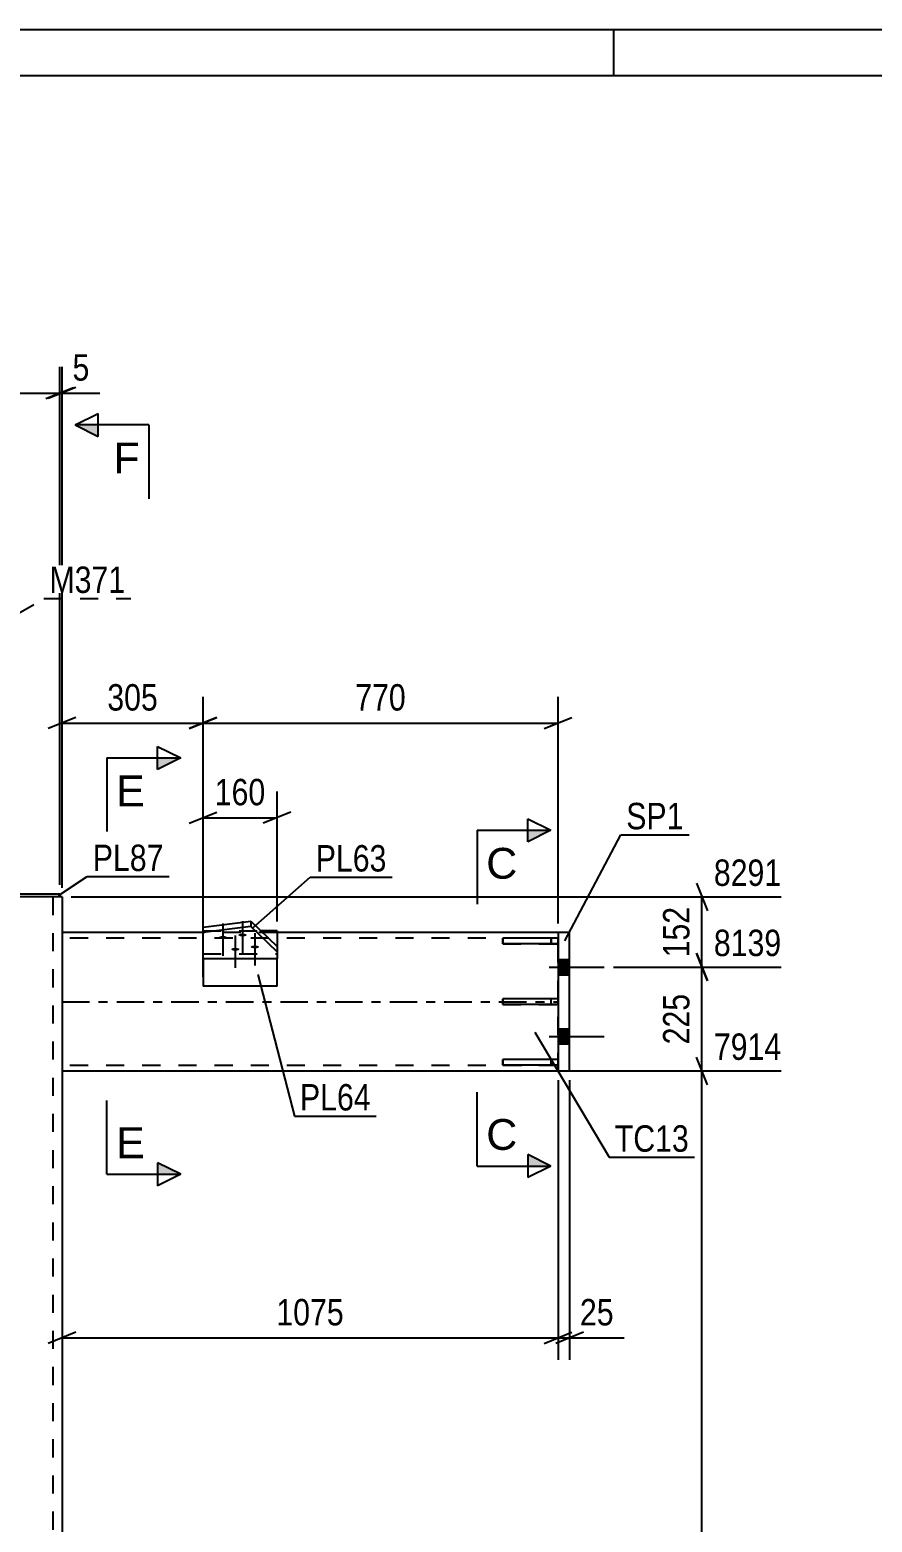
# Model space of a CAD drawing. Header units: millimetres. Extents: x 0 to 841, y 0 to 594.
# Drawn here: x 147.7 to 239, y 432.2 to 594 of the extents above; entities that cross this region are included whole.
import ezdxf

# ---------------------------------------------------------------- set-up
doc = ezdxf.new("R2010")
doc.units = ezdxf.units.MM
doc.linetypes.add('DXK_LINE_DOT2', pattern=[3.9198, 1.9599, -1.9599])
doc.linetypes.add('DXK_LINE_DOT3', pattern=[5.9187, 2.979, -0.9799, 0.9799, -0.9799])
doc.styles.add('Arial', font='ARIAL.TTF', dxfattribs={"height": 0.2})
doc.styles.add('Arial Narrow', font='ARIALN.TTF', dxfattribs={"height": 0.2})

# ---------------------------------------------------------------- blocks, each defined once
blk = doc.blocks.new('Unknown-682121983-1161')
at = {"color": 5, "linetype": 'Continuous'}
for p, q in [((841, 594), (0, 594)), ((211, 589), (211, 594)), ((836, 589), (5, 589))]:
    blk.add_line(p, q, dxfattribs=at)
blk = doc.blocks.new('Part-682121983-5999 - 5917')
at = {"color": 2, "linetype": 'Continuous'}
for p, q in [((126.44, 500.29), (134.95, 500.29)), ((126.44, 500.29), (126.44, 499.99)), ((126.44, 499.99), (127.28, 499.99)), ((150.94, 500.29), (142.45, 500.29)), ((150.94, 499.99), (150.11, 499.99)), ((150.94, 500.29), (150.94, 499.99))]:
    blk.add_line(p, q, dxfattribs=at)
at = {"color": 7, "linetype": 'DXK_LINE_DOT2'}
for p, q in [((150.11, 499.99), (127.28, 499.99)), ((142.45, 500.29), (134.95, 500.29))]:
    blk.add_line(p, q, dxfattribs=at)
blk = doc.blocks.new('Part-682121983-5923 - 5917')
at = {"color": 2, "linetype": 'Continuous'}
for p, q in [((166.47, 496.13), (151.19, 496.13)), ((204.96, 496.13), (174.49, 496.13)), ((151.19, 481.13), (204.96, 481.13))]:
    blk.add_line(p, q, dxfattribs=at)
at = {"color": 7, "linetype": 'DXK_LINE_DOT2'}
for p, q in [((151.19, 496.13), (151.19, 481.13)), ((204.96, 495.53), (151.19, 495.53)), ((174.49, 496.13), (166.47, 496.13)), ((204.96, 481.13), (204.96, 496.13)), ((204.96, 481.73), (151.19, 481.73))]:
    blk.add_line(p, q, dxfattribs=at)
at = {"color": 7, "linetype": 'DXK_LINE_DOT3'}
blk.add_line((151.19, 488.63), (204.96, 488.63), dxfattribs=at)
blk = doc.blocks.new('Part-682121983-6006 - 5917')
at = {"color": 2, "linetype": 'Continuous'}
for p, q in [((204.96, 495.51), (198.96, 495.51)), ((198.96, 494.91), (198.96, 495.51)), ((204.96, 495.51), (204.96, 494.91)), ((204.96, 494.91), (198.96, 494.91))]:
    blk.add_line(p, q, dxfattribs=at)
at = {"color": 7, "linetype": 'DXK_LINE_DOT2'}
blk.add_line((204.21, 494.91), (204.21, 495.51), dxfattribs=at)
blk = doc.blocks.new('Part-682121983-6007 - 5917')
at = {"color": 2, "linetype": 'Continuous'}
for p, q in [((204.96, 482.36), (198.96, 482.36)), ((198.96, 481.76), (198.96, 482.36)), ((204.96, 482.36), (204.96, 481.76)), ((204.96, 481.76), (198.96, 481.76))]:
    blk.add_line(p, q, dxfattribs=at)
at = {"color": 7, "linetype": 'DXK_LINE_DOT2'}
blk.add_line((204.21, 481.76), (204.21, 482.36), dxfattribs=at)
blk = doc.blocks.new('Part-682121983-6021 - 5917')
at = {"color": 7, "linetype": 'DXK_LINE_DOT2'}
for p, q in [((166.47, 493.28), (166.47, 496.33)), ((166.47, 496.33), (172.71, 496.33)), ((174.49, 494.61), (174.49, 493.28))]:
    blk.add_line(p, q, dxfattribs=at)
at = {"color": 2, "linetype": 'Continuous'}
for p, q in [((174.49, 496.33), (172.71, 496.33)), ((174.49, 496.33), (174.49, 494.61)), ((166.47, 493.28), (166.47, 490.33)), ((174.49, 490.33), (174.49, 493.28)), ((174.49, 490.33), (166.47, 490.33))]:
    blk.add_line(p, q, dxfattribs=at)
blk = doc.blocks.new('Part-682121983-6004 - 5917')
at = {"color": 2, "linetype": 'Continuous'}
for p, q in [((204.96, 496.13), (204.96, 481.13)), ((206.21, 496.13), (204.96, 496.13)), ((206.21, 481.13), (206.21, 496.13)), ((204.96, 481.13), (206.21, 481.13))]:
    blk.add_line(p, q, dxfattribs=at)
blk = doc.blocks.new('Part-682121983-6005 - 5917')
at = {"color": 2, "linetype": 'Continuous'}
for p, q in [((204.96, 488.93), (198.96, 488.93)), ((198.96, 488.33), (198.96, 488.93)), ((204.96, 488.93), (204.96, 488.33)), ((204.96, 488.33), (198.96, 488.33))]:
    blk.add_line(p, q, dxfattribs=at)
at = {"color": 7, "linetype": 'DXK_LINE_DOT2'}
blk.add_line((204.21, 488.33), (204.21, 488.93), dxfattribs=at)
blk = doc.blocks.new('Part-682121983-6008 - 5917')
at = {"color": 7, "linetype": 'DXK_LINE_DOT2'}
for p, q in [((204.96, 488.93), (198.96, 488.93)), ((198.96, 488.93), (198.96, 488.33)), ((204.21, 488.33), (204.21, 488.93)), ((204.96, 488.33), (204.96, 488.93)), ((198.96, 488.33), (204.96, 488.33))]:
    blk.add_line(p, q, dxfattribs=at)
blk = doc.blocks.new('Part-682121983-6009 - 5917')
at = {"color": 7, "linetype": 'DXK_LINE_DOT2'}
for p, q in [((204.96, 495.51), (198.96, 495.51)), ((198.96, 495.51), (198.96, 494.91)), ((204.21, 495.51), (204.21, 494.91)), ((204.96, 494.91), (204.96, 495.51)), ((198.96, 494.91), (204.96, 494.91))]:
    blk.add_line(p, q, dxfattribs=at)
blk = doc.blocks.new('Part-682121983-6010 - 5917')
at = {"color": 7, "linetype": 'DXK_LINE_DOT2'}
for p, q in [((204.96, 482.36), (198.96, 482.36)), ((198.96, 482.36), (198.96, 481.76)), ((204.21, 482.36), (204.21, 481.76)), ((204.96, 481.76), (204.96, 482.36)), ((198.96, 481.76), (204.96, 481.76))]:
    blk.add_line(p, q, dxfattribs=at)
blk = doc.blocks.new('Part-682121983-6040 - 5917')
at = {"color": 2, "linetype": 'Continuous'}
for p, q in [((150.11, 499.99), (142.45, 499.99)), ((151.19, 499.99), (150.94, 499.99)), ((151.19, 499.99), (151.19, 301.23))]:
    blk.add_line(p, q, dxfattribs=at)
at = {"color": 7, "linetype": 'DXK_LINE_DOT2'}
for p, q in [((150.94, 499.99), (149.19, 499.99)), ((150.19, 499.99), (150.19, 301.23))]:
    blk.add_line(p, q, dxfattribs=at)
blk = doc.blocks.new('Part-682121983-6059 - 5917')
at = {"color": 2, "linetype": 'Continuous'}
for p, q in [((166.47, 496.71), (171.65, 497.35)), ((171.65, 496.79), (166.47, 496.15)), ((166.47, 493.28), (166.47, 496.71)), ((171.65, 497.35), (174.49, 494.61)), ((171.65, 497.35), (171.65, 496.79)), ((174.49, 494.05), (171.65, 496.79)), ((174.49, 494.61), (174.49, 493.28)), ((174.49, 493.28), (166.47, 493.28))]:
    blk.add_line(p, q, dxfattribs=at)
at = {"color": 7, "linetype": 'DXK_LINE_DOT2'}
blk.add_line((166.47, 493.84), (174.49, 493.84), dxfattribs=at)
blk = doc.blocks.new('Bolt-682121983-6067 - 5917')
at = {"linetype": 'Continuous'}
for points in [[(204.96, 493.21), (204.96, 491.56), (206.21, 491.56), (206.21, 493.21)], [(204.96, 493.21), (204.96, 491.56), (206.21, 491.56), (206.21, 493.21)], [(204.96, 485.71), (204.96, 484.06), (206.21, 484.06), (206.21, 485.71)], [(204.96, 485.71), (204.96, 484.06), (206.21, 484.06), (206.21, 485.71)]]:
    blk.add_hatch(color=1, dxfattribs=at).paths.add_polyline_path(points)
at = {"color": 1, "linetype": 'Continuous'}
for p, q in [((204.01, 492.38), (209.96, 492.38)), ((204.01, 492.38), (209.96, 492.38)), ((204.96, 493.21), (206.21, 493.21)), ((204.96, 493.21), (206.21, 493.21)), ((204.96, 491.56), (206.21, 491.56)), ((204.96, 491.56), (206.21, 491.56)), ((204.96, 485.71), (206.21, 485.71)), ((204.96, 485.71), (206.21, 485.71)), ((204.01, 484.88), (209.96, 484.88)), ((204.01, 484.88), (209.96, 484.88)), ((204.96, 484.06), (206.21, 484.06)), ((204.96, 484.06), (206.21, 484.06))]:
    blk.add_line(p, q, dxfattribs=at)
blk = doc.blocks.new('Bolt-682121983-6068 - 5917')
at = {"linetype": 'Continuous'}
for points in [[(168.63, 495.76), (168.72, 495.76), (168.81, 495.75), (168.89, 495.73), (168.96, 495.71), (169.02, 495.68), (169.06, 495.65), (169.08, 495.62), (169.08, 495.59), (169.06, 495.56), (169.02, 495.53), (168.96, 495.5), (168.89, 495.48), (168.81, 495.47), (168.72, 495.46), (168.63, 495.45), (168.54, 495.46), (168.45, 495.47), (168.37, 495.48), (168.3, 495.5), (168.24, 495.53), (168.2, 495.56), (168.18, 495.59), (168.18, 495.62), (168.2, 495.65), (168.24, 495.68), (168.3, 495.71), (168.37, 495.73), (168.45, 495.75), (168.54, 495.76)], [(170.75, 496.02), (170.84, 496.01), (170.93, 496), (171.02, 495.99), (171.09, 495.97), (171.14, 495.94), (171.18, 495.91), (171.2, 495.88), (171.2, 495.85), (171.18, 495.82), (171.14, 495.79), (171.09, 495.76), (171.02, 495.74), (170.93, 495.72), (170.84, 495.71), (170.75, 495.71), (170.66, 495.71), (170.57, 495.72), (170.49, 495.74), (170.42, 495.76), (170.36, 495.79), (170.32, 495.82), (170.3, 495.85), (170.3, 495.88), (170.32, 495.91), (170.36, 495.94), (170.42, 495.97), (170.49, 495.99), (170.57, 496), (170.66, 496.01)], [(169.97, 494.47), (170.06, 494.47), (170.15, 494.46), (170.23, 494.44), (170.3, 494.42), (170.36, 494.39), (170.4, 494.36), (170.42, 494.33), (170.42, 494.3), (170.4, 494.27), (170.36, 494.24), (170.3, 494.21), (170.23, 494.19), (170.15, 494.18), (170.06, 494.17), (169.97, 494.16), (169.87, 494.17), (169.78, 494.18), (169.7, 494.19), (169.63, 494.21), (169.58, 494.24), (169.54, 494.27), (169.52, 494.3), (169.52, 494.33), (169.54, 494.36), (169.58, 494.39), (169.63, 494.42), (169.7, 494.44), (169.78, 494.46), (169.87, 494.47)], [(172.09, 494.73), (172.18, 494.72), (172.27, 494.71), (172.35, 494.7), (172.42, 494.68), (172.48, 494.65), (172.52, 494.62), (172.54, 494.59), (172.54, 494.56), (172.52, 494.53), (172.48, 494.5), (172.42, 494.47), (172.35, 494.45), (172.27, 494.43), (172.18, 494.42), (172.09, 494.42), (171.99, 494.42), (171.91, 494.43), (171.82, 494.45), (171.75, 494.47), (171.7, 494.5), (171.66, 494.53), (171.64, 494.56), (171.64, 494.59), (171.66, 494.62), (171.7, 494.65), (171.75, 494.68), (171.82, 494.7), (171.91, 494.71), (171.99, 494.72)]]:
    blk.add_hatch(color=1, dxfattribs=at).paths.add_polyline_path(points)
at = {"color": 1, "linetype": 'Continuous'}
for p, q in [((168.63, 497.11), (168.63, 493.59)), ((170.75, 497.37), (170.75, 493.84)), ((169.97, 495.82), (169.97, 492.3)), ((172.09, 496.08), (172.09, 492.55))]:
    blk.add_line(p, q, dxfattribs=at)
blk = doc.blocks.new('StraightDimension-682121983-34734 - 5917')
at = {"color": 7, "linetype": 'Continuous'}
for p, q in [((166.47, 497.71), (166.47, 511.43)), ((174.49, 497.33), (174.49, 511.43)), ((164.97, 507.98), (167.97, 509.18)), ((166.47, 508.58), (174.49, 508.58)), ((175.99, 509.18), (172.99, 507.98))]:
    blk.add_line(p, q, dxfattribs=at)
at = {"color": 0}
blk.add_wipeout([(173.82, 509.33), (173.82, 513.53), (167.14, 513.53), (167.14, 509.33)], dxfattribs=at)
at = {"color": 3, "style": 'Arial Narrow'}
blk.add_text('160', height=2.863, dxfattribs=at).set_placement((167.74, 509.93))
blk = doc.blocks.new('StraightDimension-682121983-34756 - 5917')
at = {"color": 7, "linetype": 'Continuous'}
for p, q in [((204.96, 480.13), (204.96, 449.79)), ((206.21, 480.13), (206.21, 449.79)), ((203.46, 451.59), (206.46, 452.79)), ((207.71, 452.79), (204.71, 451.59)), ((204.96, 452.19), (206.21, 452.19))]:
    blk.add_line(p, q, dxfattribs=at)
at = {"color": 0}
blk.add_wipeout([(211.59, 452.94), (211.59, 457.14), (206.73, 457.14), (206.73, 452.94)], dxfattribs=at)
at = {"color": 7, "linetype": 'Continuous'}
blk.add_line((206.21, 452.19), (212.11, 452.19), dxfattribs=at)
blk.add_line((206.21, 452.19), (212.11, 452.19), dxfattribs=at)
at = {"color": 3, "style": 'Arial Narrow'}
blk.add_text('25', height=2.863, dxfattribs=at).set_placement((207.33, 453.54))
blk = doc.blocks.new('StraightDimension-682121983-6231 - 5917')
at = {"color": 7, "linetype": 'Continuous'}
for p, q in [((126.44, 501.29), (126.44, 557.47)), ((150.94, 501.29), (150.94, 557.47)), ((127.94, 555.22), (124.94, 554.02)), ((149.44, 554.02), (152.44, 555.22)), ((126.44, 554.62), (150.94, 554.62))]:
    blk.add_line(p, q, dxfattribs=at)
at = {"color": 0}
blk.add_wipeout([(142.04, 555.37), (142.04, 559.57), (135.35, 559.57), (135.35, 555.37)], dxfattribs=at)
at = {"color": 3, "style": 'Arial Narrow'}
blk.add_text('490', height=2.863, dxfattribs=at).set_placement((135.95, 555.97))
blk = doc.blocks.new('StraightDimension-682121983-6221 - 5917')
at = {"color": 7, "linetype": 'Continuous'}
for p, q in [((150.94, 501.29), (150.94, 557.47)), ((151.19, 500.99), (151.19, 557.47)), ((149.44, 554.02), (152.44, 555.22)), ((152.69, 555.22), (149.69, 554.02)), ((150.94, 554.62), (151.19, 554.62))]:
    blk.add_line(p, q, dxfattribs=at)
at = {"color": 0}
blk.add_wipeout([(154.75, 555.37), (154.75, 559.57), (151.72, 559.57), (151.72, 555.37)], dxfattribs=at)
at = {"color": 7, "linetype": 'Continuous'}
blk.add_line((151.19, 554.62), (155.27, 554.62), dxfattribs=at)
blk.add_line((151.19, 554.62), (155.27, 554.62), dxfattribs=at)
at = {"color": 3, "style": 'Arial Narrow'}
blk.add_text('5', height=2.86, dxfattribs=at).set_placement((152.32, 555.97))
blk = doc.blocks.new('StraightDimension-682121983-6347 - 5917')
at = {"color": 7, "linetype": 'Continuous'}
for p, q in [((166.47, 491.33), (166.47, 521.7)), ((204.96, 497.13), (204.96, 521.7)), ((167.97, 519.45), (164.97, 518.25)), ((203.46, 518.25), (206.46, 519.45)), ((166.47, 518.85), (204.96, 518.85))]:
    blk.add_line(p, q, dxfattribs=at)
at = {"color": 0}
blk.add_wipeout([(189.05, 519.6), (189.05, 523.8), (182.37, 523.8), (182.37, 519.6)], dxfattribs=at)
at = {"color": 3, "style": 'Arial Narrow'}
blk.add_text('770', height=2.863, dxfattribs=at).set_placement((182.97, 520.2))
blk = doc.blocks.new('StraightDimension-682121983-6355 - 5917')
at = {"color": 7, "linetype": 'Continuous'}
for p, q in [((151.19, 500.99), (151.19, 521.7)), ((166.47, 491.33), (166.47, 521.7)), ((152.69, 519.45), (149.69, 518.25)), ((164.97, 518.25), (167.97, 519.45)), ((151.19, 518.85), (166.47, 518.85))]:
    blk.add_line(p, q, dxfattribs=at)
at = {"color": 0}
blk.add_wipeout([(162.17, 519.6), (162.17, 523.8), (155.49, 523.8), (155.49, 519.6)], dxfattribs=at)
at = {"color": 3, "style": 'Arial Narrow'}
blk.add_text('305', height=2.863, dxfattribs=at).set_placement((156.09, 520.2))
blk = doc.blocks.new('StraightDimension-682121983-34757 - 5917')
at = {"color": 7, "linetype": 'Continuous'}
for p, q in [((151.19, 480.13), (151.19, 449.79)), ((204.96, 480.13), (204.96, 449.79)), ((152.69, 452.79), (149.69, 451.59)), ((151.19, 452.19), (204.96, 452.19)), ((203.46, 451.59), (206.46, 452.79))]:
    blk.add_line(p, q, dxfattribs=at)
at = {"color": 0}
blk.add_wipeout([(182.33, 452.94), (182.33, 457.14), (173.82, 457.14), (173.82, 452.94)], dxfattribs=at)
at = {"color": 3, "style": 'Arial Narrow'}
blk.add_text('1075', height=2.863, dxfattribs=at).set_placement((174.42, 453.54))
blk = doc.blocks.new('StraightDimension-682121983-34807 - 5917')
at = {"color": 7, "linetype": 'Continuous'}
for p, q in [((152.19, 499.99), (229.16, 499.99)), ((219.95, 501.49), (221.15, 498.49)), ((220.55, 492.38), (220.55, 499.99)), ((221.15, 490.88), (219.95, 493.88)), ((210.96, 492.38), (229.16, 492.38))]:
    blk.add_line(p, q, dxfattribs=at)
at = {"color": 0, "linetype": 'Continuous'}
blk.add_wipeout([(229.76, 500.59), (229.76, 504.79), (221.25, 504.79), (221.25, 500.59)], dxfattribs=at)
at = {"color": 0}
blk.add_wipeout([(219.8, 499.53), (215.6, 499.53), (215.6, 492.84), (219.8, 492.84)], dxfattribs=at)
at = {"color": 3, "linetype": 'Continuous', "style": 'Arial Narrow'}
blk.add_text('8291', height=2.863, dxfattribs=at).set_placement((221.85, 501.19))
at = {"color": 3, "style": 'Arial Narrow'}
blk.add_text('152', height=2.863, rotation=90.0002, dxfattribs=at).set_placement((219.2, 493.44))
blk = doc.blocks.new('StraightDimension-682121983-34808 - 5917')
at = {"color": 7, "linetype": 'Continuous'}
for p, q in [((219.95, 493.88), (221.15, 490.88)), ((210.96, 492.38), (229.16, 492.38)), ((220.55, 481.13), (220.55, 492.38)), ((221.15, 479.63), (219.95, 482.63)), ((205.96, 481.13), (229.16, 481.13))]:
    blk.add_line(p, q, dxfattribs=at)
at = {"color": 0, "linetype": 'Continuous'}
blk.add_wipeout([(229.76, 492.98), (229.76, 497.18), (221.25, 497.18), (221.25, 492.98)], dxfattribs=at)
at = {"color": 0}
blk.add_wipeout([(219.8, 490.1), (215.6, 490.1), (215.6, 483.41), (219.8, 483.41)], dxfattribs=at)
at = {"color": 3, "linetype": 'Continuous', "style": 'Arial Narrow'}
blk.add_text('8139', height=2.863, dxfattribs=at).set_placement((221.85, 493.58))
at = {"color": 3, "style": 'Arial Narrow'}
blk.add_text('225', height=2.863, rotation=90.0002, dxfattribs=at).set_placement((219.2, 484.01))
blk = doc.blocks.new('StraightDimension-682121983-34809 - 5917')
at = {"color": 7, "linetype": 'Continuous'}
for p, q in [((221.15, 479.63), (219.95, 482.63)), ((205.96, 481.13), (229.16, 481.13)), ((220.55, 339.13), (220.55, 481.13)), ((219.95, 340.63), (221.15, 337.63)), ((179.71, 339.13), (229.16, 339.13))]:
    blk.add_line(p, q, dxfattribs=at)
at = {"color": 0, "linetype": 'Continuous'}
blk.add_wipeout([(229.76, 481.73), (229.76, 485.93), (221.25, 485.93), (221.25, 481.73)], dxfattribs=at)
at = {"color": 0}
blk.add_wipeout([(219.8, 414.39), (215.6, 414.39), (215.6, 405.88), (219.8, 405.88)], dxfattribs=at)
at = {"color": 3, "linetype": 'Continuous', "style": 'Arial Narrow'}
blk.add_text('7914', height=2.863, dxfattribs=at).set_placement((221.85, 482.33))
at = {"color": 3, "style": 'Arial Narrow'}
blk.add_text('2840', height=2.863, rotation=90.0002, dxfattribs=at).set_placement((219.2, 406.48))
blk = doc.blocks.new('Mark-682121983-5919 - 5917')
at = {"color": 0}
blk.add_wipeout([(219.14, 472.37), (219.14, 475.37), (211.11, 475.37), (211.11, 472.37)], dxfattribs=at)
blk.add_wipeout([(219.14, 472.37), (219.14, 475.37), (211.11, 475.37), (211.11, 472.37)], dxfattribs=at)
at = {"color": 30, "linetype": 'Continuous'}
for p, q in [((202.43, 485.32), (210.51, 471.77)), ((210.51, 471.77), (219.74, 471.77))]:
    blk.add_line(p, q, dxfattribs=at)
at = {"color": 3, "style": 'Arial Narrow'}
blk.add_text('TC13', height=2.863, dxfattribs=at).set_placement((211.11, 472.37))
blk = doc.blocks.new('Mark-682121983-6000 - 5917')
at = {"color": 0}
blk.add_wipeout([(218.56, 507.33), (218.56, 510.33), (212.35, 510.33), (212.35, 507.33)], dxfattribs=at)
blk.add_wipeout([(218.56, 507.33), (218.56, 510.33), (212.35, 510.33), (212.35, 507.33)], dxfattribs=at)
at = {"color": 30, "linetype": 'Continuous'}
for p, q in [((205.7, 495.23), (211.75, 506.73)), ((211.75, 506.73), (219.16, 506.73))]:
    blk.add_line(p, q, dxfattribs=at)
at = {"color": 3, "style": 'Arial Narrow'}
blk.add_text('SP1', height=2.863, dxfattribs=at).set_placement((212.35, 507.33))
blk = doc.blocks.new('Mark-682121983-6017 - 5917')
at = {"color": 0}
blk.add_wipeout([(184.65, 476.84), (184.65, 479.84), (176.98, 479.84), (176.98, 476.84)], dxfattribs=at)
blk.add_wipeout([(184.65, 476.84), (184.65, 479.84), (176.98, 479.84), (176.98, 476.84)], dxfattribs=at)
at = {"color": 30, "linetype": 'Continuous'}
for p, q in [((172.4, 491.59), (176.38, 476.24)), ((176.38, 476.24), (185.25, 476.24))]:
    blk.add_line(p, q, dxfattribs=at)
at = {"color": 3, "style": 'Arial Narrow'}
blk.add_text('PL64', height=2.863, dxfattribs=at).set_placement((176.98, 476.84))
blk = doc.blocks.new('SectionMark-682121983-6396 - 5917')
at = {"linetype": 'Continuous'}
for points in [[(201.67, 505.97), (201.67, 507.22), (204.17, 507.22)], [(201.67, 470.82), (201.67, 472.07), (204.17, 470.82)]]:
    blk.add_hatch(color=6, dxfattribs=at).paths.add_polyline_path(points)
at = {"color": 6, "linetype": 'Continuous'}
for p, q in [((201.67, 505.97), (201.67, 508.47)), ((201.67, 508.47), (204.17, 507.22)), ((196.17, 507.22), (196.17, 499.22)), ((196.17, 507.22), (204.17, 507.22)), ((204.17, 507.22), (201.67, 505.97)), ((196.17, 470.82), (196.17, 478.82)), ((196.17, 470.82), (204.17, 470.82)), ((204.17, 470.82), (201.67, 472.07)), ((201.67, 472.07), (201.67, 469.57)), ((204.17, 470.82), (201.67, 469.57))]:
    blk.add_line(p, q, dxfattribs=at)
at = {"color": 0, "linetype": 'Continuous'}
for points in [[(200.54, 501.97), (200.54, 505.47), (197.17, 505.47), (197.17, 501.97)], [(200.54, 472.57), (200.54, 476.07), (197.17, 476.07), (197.17, 472.57)]]:
    blk.add_wipeout(points, dxfattribs=at)
at = {"color": 3, "linetype": 'Continuous', "style": 'Arial'}
for p in [(197.17, 501.97), (197.17, 472.57)]:
    blk.add_text('C', height=3.34, dxfattribs=at).set_placement(p)
blk = doc.blocks.new('Mark-682121983-5995 - 5917')
at = {"color": 0}
blk.add_wipeout([(162.19, 502.8), (162.19, 505.8), (154.52, 505.8), (154.52, 502.8)], dxfattribs=at)
blk.add_wipeout([(162.19, 502.8), (162.19, 505.8), (154.52, 505.8), (154.52, 502.8)], dxfattribs=at)
at = {"color": 30, "linetype": 'Continuous'}
for p, q in [((150.79, 500.14), (153.92, 502.2)), ((153.92, 502.2), (162.79, 502.2))]:
    blk.add_line(p, q, dxfattribs=at)
at = {"color": 3, "style": 'Arial Narrow'}
blk.add_text('PL87', height=2.863, dxfattribs=at).set_placement((154.52, 502.8))
blk = doc.blocks.new('SectionMark-682121983-28617 - 5917')
at = {"linetype": 'Continuous'}
blk.add_hatch(color=6, dxfattribs=at).paths.add_polyline_path([(155.1, 551.17), (155.1, 549.92), (152.6, 551.17)])
at = {"color": 6, "linetype": 'Continuous'}
for p, q in [((152.6, 551.17), (155.1, 552.42)), ((155.1, 549.92), (155.1, 552.42)), ((160.6, 551.17), (152.6, 551.17)), ((152.6, 551.17), (155.1, 549.92)), ((160.6, 551.17), (160.6, 543.17))]:
    blk.add_line(p, q, dxfattribs=at)
at = {"color": 0, "linetype": 'Continuous'}
blk.add_wipeout([(159.6, 545.92), (159.6, 549.42), (156.75, 549.42), (156.75, 545.92)], dxfattribs=at)
at = {"color": 3, "linetype": 'Continuous', "style": 'Arial'}
blk.add_text('F', height=3.34, dxfattribs=at).set_placement((156.75, 545.92))
blk = doc.blocks.new('SectionMark-682121983-6398 - 5917')
at = {"linetype": 'Continuous'}
for points in [[(161.55, 513.82), (161.55, 515.07), (164.05, 515.07)], [(161.55, 469.92), (161.55, 471.17), (164.05, 469.92)]]:
    blk.add_hatch(color=6, dxfattribs=at).paths.add_polyline_path(points)
at = {"color": 6, "linetype": 'Continuous'}
for p, q in [((161.55, 513.82), (161.55, 516.32)), ((161.55, 516.32), (164.05, 515.07)), ((156.05, 515.07), (156.05, 507.07)), ((156.05, 515.07), (164.05, 515.07)), ((164.05, 515.07), (161.55, 513.82)), ((156.05, 469.92), (156.05, 477.92)), ((164.05, 469.92), (161.55, 471.17)), ((161.55, 471.17), (161.55, 468.67)), ((156.05, 469.92), (164.05, 469.92)), ((164.05, 469.92), (161.55, 468.67))]:
    blk.add_line(p, q, dxfattribs=at)
at = {"color": 0, "linetype": 'Continuous'}
for points in [[(160.16, 509.82), (160.16, 513.32), (157.05, 513.32), (157.05, 509.82)], [(160.16, 471.67), (160.16, 475.17), (157.05, 475.17), (157.05, 471.67)]]:
    blk.add_wipeout(points, dxfattribs=at)
at = {"color": 3, "linetype": 'Continuous', "style": 'Arial'}
for p in [(157.05, 509.82), (157.05, 471.67)]:
    blk.add_text('E', height=3.34, dxfattribs=at).set_placement(p)
blk = doc.blocks.new('Mark-682121983-34740 - 5917')
at = {"color": 0}
blk.add_wipeout([(186.37, 502.75), (186.37, 505.75), (178.69, 505.75), (178.69, 502.75)], dxfattribs=at)
blk.add_wipeout([(186.37, 502.75), (186.37, 505.75), (178.69, 505.75), (178.69, 502.75)], dxfattribs=at)
at = {"color": 30, "linetype": 'Continuous'}
for p, q in [((171.88, 496.65), (178.09, 502.15)), ((178.09, 502.15), (186.97, 502.15))]:
    blk.add_line(p, q, dxfattribs=at)
at = {"color": 3, "style": 'Arial Narrow'}
blk.add_text('PL63', height=2.863, dxfattribs=at).set_placement((178.69, 502.75))
blk = doc.blocks.new('Mark-682121983-34916 - 5917')
at = {"color": 0}
blk.add_wipeout([(158.04, 532.95), (158.04, 535.95), (149.82, 535.95), (149.82, 532.95)], dxfattribs=at)
blk.add_wipeout([(158.04, 532.95), (158.04, 535.95), (149.82, 535.95), (149.82, 532.95)], dxfattribs=at)
at = {"color": 30, "linetype": 'DXK_LINE_DOT2'}
for p, q in [((136.23, 524.85), (149.22, 532.35)), ((149.22, 532.35), (158.64, 532.35))]:
    blk.add_line(p, q, dxfattribs=at)
at = {"color": 3, "style": 'Arial Narrow'}
blk.add_text('M371', height=2.863, dxfattribs=at).set_placement((149.82, 532.95))

msp = doc.modelspace()

# ---------------------------------------------------------------- block references
for name in ['Unknown-682121983-1161', 'Part-682121983-6040 - 5917', 'Part-682121983-5999 - 5917', 'Part-682121983-6059 - 5917', 'Bolt-682121983-6068 - 5917', 'Part-682121983-5923 - 5917', 'Part-682121983-6021 - 5917', 'Part-682121983-6006 - 5917', 'Part-682121983-6009 - 5917', 'Part-682121983-6004 - 5917', 'Bolt-682121983-6067 - 5917', 'Part-682121983-6005 - 5917', 'Part-682121983-6008 - 5917', 'Part-682121983-6007 - 5917', 'Part-682121983-6010 - 5917']:
    msp.add_blockref(name, (0, 0))

# ---------------------------------------------------------------- next in the draw order: block references
for name in ['StraightDimension-682121983-6231 - 5917', 'StraightDimension-682121983-34734 - 5917', 'StraightDimension-682121983-34756 - 5917']:
    msp.add_blockref(name, (0, 0))

# ---------------------------------------------------------------- next in the draw order: block references
for name in ['StraightDimension-682121983-6221 - 5917', 'StraightDimension-682121983-6347 - 5917', 'StraightDimension-682121983-34757 - 5917']:
    msp.add_blockref(name, (0, 0))

# ---------------------------------------------------------------- next in the draw order: block references
msp.add_blockref('StraightDimension-682121983-6355 - 5917', (0, 0))

# ---------------------------------------------------------------- next in the draw order: block references
msp.add_blockref('StraightDimension-682121983-34807 - 5917', (0, 0))

# ---------------------------------------------------------------- next in the draw order: block references
for name in ['Mark-682121983-5995 - 5917', 'Mark-682121983-34740 - 5917', 'StraightDimension-682121983-34808 - 5917']:
    msp.add_blockref(name, (0, 0))

# ---------------------------------------------------------------- next in the draw order: block references
for name in ['SectionMark-682121983-28617 - 5917', 'Mark-682121983-6000 - 5917', 'StraightDimension-682121983-34809 - 5917']:
    msp.add_blockref(name, (0, 0))

# ---------------------------------------------------------------- next in the draw order: block references
for name in ['Mark-682121983-34916 - 5917', 'SectionMark-682121983-6398 - 5917', 'Mark-682121983-6017 - 5917', 'Mark-682121983-5919 - 5917']:
    msp.add_blockref(name, (0, 0))

# ---------------------------------------------------------------- next in the draw order: block references
msp.add_blockref('SectionMark-682121983-6396 - 5917', (0, 0))

doc.saveas('drawing.dxf')
